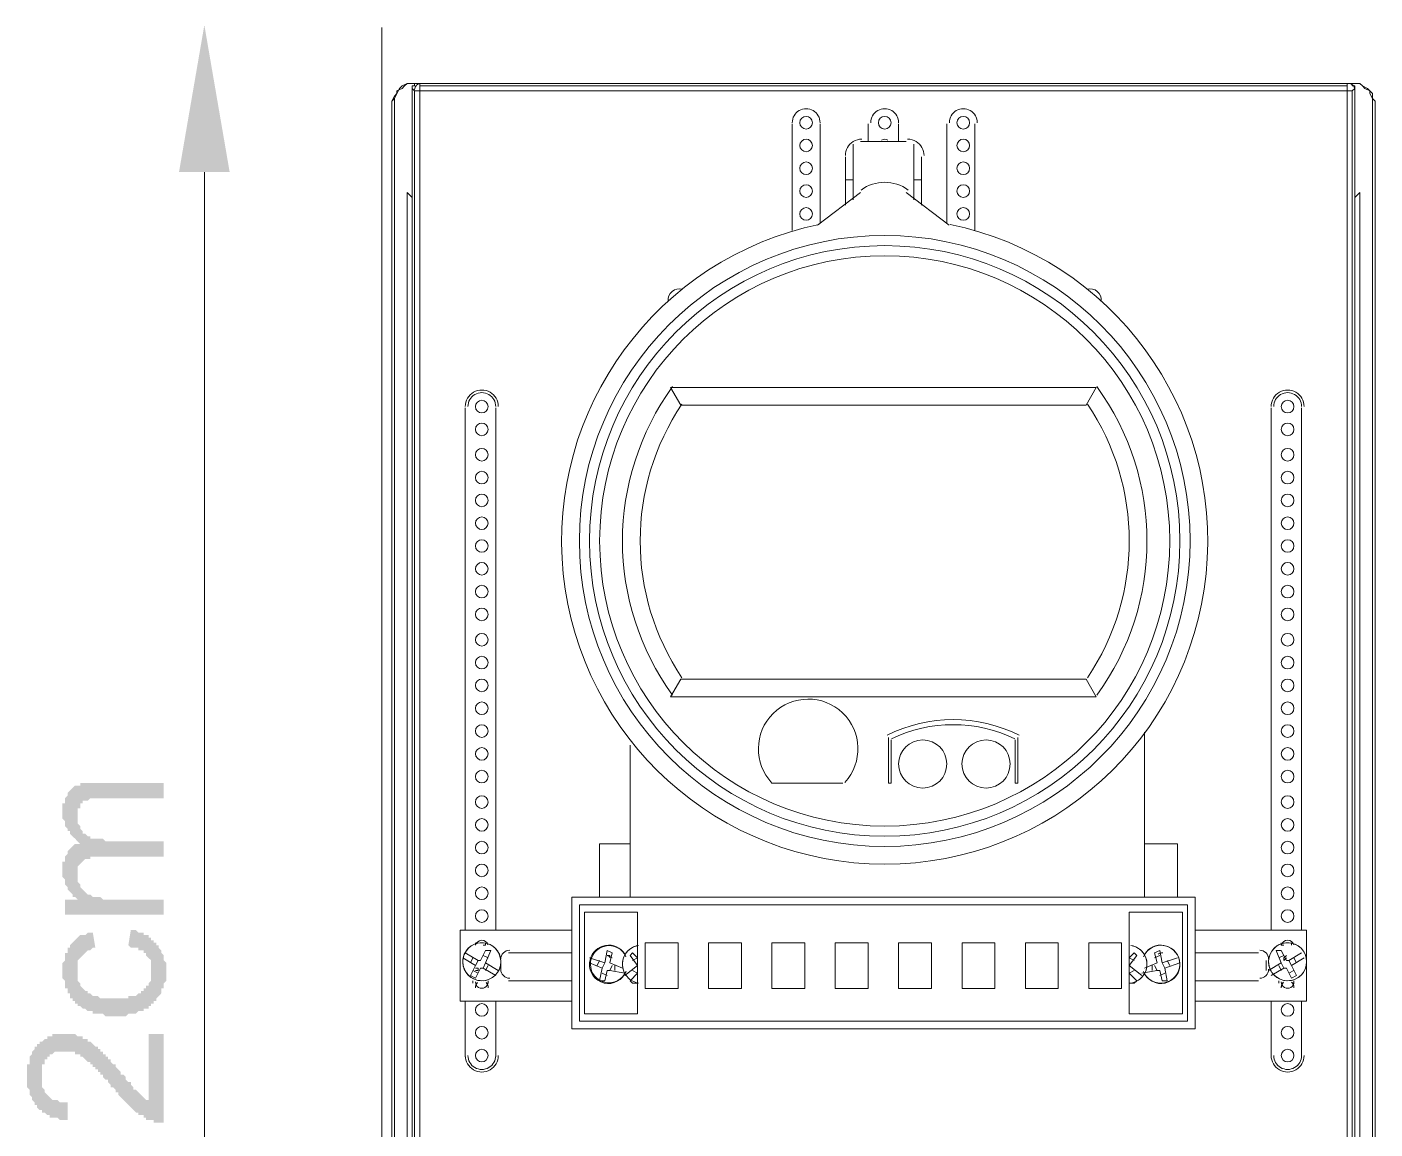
# Model space of a CAD drawing. Header units: millimetres. Extents: x -305 to 1353, y -289 to 1176.
# Drawn here: x 44.51 to 79.45, y 208 to 236.55 of the extents above; entities that cross this region are included whole.
import ezdxf

# ---------------------------------------------------------------- set-up
doc = ezdxf.new("R2010")
doc.units = ezdxf.units.MM
doc.header["$MEASUREMENT"] = 0
doc.layers.add('PDF3_0', color=7, linetype='Continuous')
doc.layers.add('PDF3_Cotas azul e laranja', color=7, linetype='Continuous', true_color=0x007eff)

msp = doc.modelspace()

# ---------------------------------------------------------------- hatches: boundary and pattern name
at = {"layer": 'PDF3_Cotas azul e laranja', "true_color": 0xff7e00, "transparency": 33554559}
for points in [[(48.06, 213.547), (45.499, 213.547), (45.499, 213.941), (45.893, 213.941), (45.827, 213.941), (45.762, 214.006), (45.762, 214.006), (45.696, 214.006), (45.696, 214.072), (45.63, 214.138), (45.63, 214.138), (45.565, 214.203), (45.565, 214.203), (45.565, 214.269), (45.565, 214.269), (45.499, 214.335), (45.499, 214.335), (45.499, 214.4), (45.499, 214.466), (45.433, 214.532), (45.433, 214.532), (45.433, 214.597), (45.433, 214.663), (45.433, 214.663), (45.433, 214.729), (45.433, 214.794), (45.433, 214.86), (45.433, 214.926), (45.499, 214.926), (45.499, 214.991), (45.499, 215.057), (45.499, 215.057), (45.565, 215.123), (45.565, 215.188), (45.565, 215.188), (45.565, 215.188), (45.63, 215.254), (45.63, 215.254), (45.696, 215.32), (45.696, 215.32), (45.762, 215.385), (45.827, 215.385), (45.827, 215.385), (45.893, 215.385), (45.827, 215.451), (45.827, 215.451), (45.762, 215.517), (45.762, 215.517), (45.696, 215.582), (45.696, 215.582), (45.63, 215.648), (45.63, 215.714), (45.565, 215.714), (45.565, 215.779), (45.565, 215.779), (45.499, 215.845), (45.499, 215.911), (45.499, 215.911), (45.499, 215.976), (45.433, 216.042), (45.433, 216.042), (45.433, 216.108), (45.433, 216.173), (45.433, 216.173), (45.433, 216.173), (45.433, 216.239), (45.433, 216.305), (45.433, 216.37), (45.433, 216.436), (45.499, 216.436), (45.499, 216.502), (45.499, 216.567), (45.499, 216.567), (45.565, 216.633), (45.565, 216.699), (45.565, 216.699), (45.63, 216.764), (45.63, 216.764), (45.63, 216.764), (45.696, 216.83), (45.696, 216.83), (45.762, 216.896), (45.762, 216.896), (45.827, 216.896), (45.893, 216.896), (45.893, 216.961), (45.959, 216.961), (46.024, 216.961), (46.024, 216.961), (46.09, 216.961), (46.156, 216.961), (46.221, 216.961), (46.287, 216.961), (46.287, 216.961), (48.06, 216.961), (48.06, 216.567), (46.418, 216.567), (46.353, 216.567), (46.353, 216.567), (46.287, 216.567), (46.221, 216.567), (46.156, 216.567), (46.156, 216.567), (46.09, 216.502), (46.09, 216.502), (46.024, 216.502), (45.959, 216.502), (45.959, 216.436), (45.893, 216.436), (45.893, 216.37), (45.893, 216.37), (45.893, 216.305), (45.827, 216.305), (45.827, 216.239), (45.827, 216.173), (45.827, 216.108), (45.827, 216.108), (45.827, 216.042), (45.827, 215.976), (45.827, 215.976), (45.827, 215.911), (45.893, 215.845), (45.893, 215.845), (45.893, 215.779), (45.959, 215.714), (45.959, 215.714), (45.959, 215.648), (46.024, 215.648), (46.024, 215.648), (46.09, 215.582), (46.09, 215.582), (46.156, 215.582), (46.156, 215.517), (46.221, 215.517), (46.287, 215.517), (46.287, 215.517), (46.353, 215.517), (46.418, 215.517), (46.484, 215.517), (46.55, 215.451), (46.55, 215.451), (48.06, 215.451), (48.06, 215.057), (46.418, 215.057), (46.353, 215.057), (46.287, 215.057), (46.221, 215.057), (46.156, 215.057), (46.156, 214.991), (46.09, 214.991), (46.024, 214.991), (46.024, 214.991), (45.959, 214.926), (45.959, 214.926), (45.959, 214.926), (45.893, 214.86), (45.893, 214.86), (45.827, 214.794), (45.827, 214.794), (45.827, 214.729), (45.827, 214.663), (45.827, 214.597), (45.827, 214.597), (45.827, 214.532), (45.827, 214.466), (45.827, 214.466), (45.827, 214.4), (45.893, 214.335), (45.893, 214.335), (45.893, 214.269), (45.893, 214.269), (45.959, 214.203), (45.959, 214.203), (46.024, 214.138), (46.024, 214.138), (46.09, 214.072), (46.156, 214.072), (46.156, 214.072), (46.221, 214.006), (46.221, 214.006), (46.287, 214.006), (46.287, 214.006), (46.353, 214.006), (46.418, 214.006), (46.418, 214.006), (46.484, 213.941), (46.55, 213.941), (46.615, 213.941), (46.681, 213.941), (46.747, 213.941), (46.747, 213.941), (48.06, 213.941)], [(47.141, 212.759), (47.206, 213.153), (47.206, 213.153), (47.272, 213.153), (47.338, 213.153), (47.403, 213.087), (47.403, 213.087), (47.469, 213.087), (47.535, 213.087), (47.535, 213.021), (47.6, 213.021), (47.666, 213.021), (47.666, 212.956), (47.732, 212.956), (47.732, 212.89), (47.797, 212.89), (47.797, 212.824), (47.863, 212.824), (47.863, 212.824), (47.863, 212.759), (47.929, 212.759), (47.929, 212.693), (47.994, 212.627), (47.994, 212.627), (47.994, 212.562), (48.06, 212.496), (48.06, 212.496), (48.06, 212.43), (48.06, 212.365), (48.06, 212.365), (48.126, 212.299), (48.126, 212.233), (48.126, 212.168), (48.126, 212.168), (48.126, 212.102), (48.126, 212.036), (48.126, 211.971), (48.126, 211.971), (48.126, 211.905), (48.126, 211.839), (48.06, 211.774), (48.06, 211.774), (48.06, 211.708), (48.06, 211.642), (47.994, 211.642), (47.994, 211.577), (47.994, 211.511), (47.994, 211.511), (47.929, 211.445), (47.929, 211.445), (47.863, 211.38), (47.863, 211.314), (47.797, 211.314), (47.797, 211.249), (47.797, 211.249), (47.732, 211.249), (47.732, 211.183), (47.666, 211.183), (47.666, 211.117), (47.6, 211.117), (47.535, 211.117), (47.535, 211.052), (47.469, 211.052), (47.469, 211.052), (47.403, 211.052), (47.338, 210.986), (47.338, 210.986), (47.272, 210.986), (47.206, 210.986), (47.141, 210.986), (47.141, 210.986), (47.075, 210.92), (47.009, 210.92), (46.944, 210.92), (46.878, 210.92), (46.812, 210.92), (46.812, 210.92), (46.747, 210.92), (46.681, 210.92), (46.615, 210.92), (46.55, 210.92), (46.55, 210.92), (46.484, 210.986), (46.418, 210.986), (46.353, 210.986), (46.353, 210.986), (46.287, 210.986), (46.221, 210.986), (46.221, 211.052), (46.156, 211.052), (46.09, 211.052), (46.09, 211.052), (46.09, 211.052), (46.024, 211.117), (45.959, 211.117), (45.959, 211.117), (45.893, 211.183), (45.827, 211.183), (45.827, 211.249), (45.762, 211.249), (45.762, 211.314), (45.696, 211.314), (45.696, 211.38), (45.63, 211.38), (45.63, 211.445), (45.63, 211.511), (45.63, 211.511), (45.565, 211.511), (45.565, 211.577), (45.565, 211.642), (45.499, 211.642), (45.499, 211.708), (45.499, 211.774), (45.499, 211.774), (45.499, 211.839), (45.433, 211.905), (45.433, 211.971), (45.433, 211.971), (45.433, 212.036), (45.433, 212.102), (45.433, 212.102), (45.433, 212.168), (45.433, 212.233), (45.433, 212.233), (45.433, 212.299), (45.499, 212.365), (45.499, 212.43), (45.499, 212.43), (45.499, 212.496), (45.499, 212.562), (45.565, 212.562), (45.565, 212.627), (45.565, 212.693), (45.63, 212.693), (45.63, 212.759), (45.63, 212.759), (45.696, 212.824), (45.696, 212.824), (45.762, 212.89), (45.762, 212.89), (45.827, 212.956), (45.827, 212.956), (45.893, 213.021), (45.959, 213.021), (45.959, 213.021), (46.024, 213.021), (46.09, 213.087), (46.09, 213.087), (46.156, 213.087), (46.221, 213.087), (46.221, 213.087), (46.287, 212.693), (46.287, 212.693), (46.221, 212.693), (46.156, 212.627), (46.09, 212.627), (46.09, 212.627), (46.024, 212.562), (46.024, 212.562), (45.959, 212.496), (45.959, 212.496), (45.959, 212.496), (45.893, 212.43), (45.893, 212.43), (45.827, 212.365), (45.827, 212.299), (45.827, 212.299), (45.827, 212.233), (45.827, 212.168), (45.827, 212.102), (45.827, 212.102), (45.827, 212.036), (45.827, 212.036), (45.827, 211.971), (45.827, 211.905), (45.827, 211.905), (45.827, 211.839), (45.893, 211.774), (45.893, 211.774), (45.893, 211.708), (45.959, 211.642), (45.959, 211.642), (46.024, 211.577), (46.024, 211.577), (46.09, 211.577), (46.09, 211.511), (46.156, 211.511), (46.156, 211.511), (46.221, 211.445), (46.221, 211.445), (46.287, 211.445), (46.353, 211.445), (46.353, 211.445), (46.418, 211.38), (46.484, 211.38), (46.55, 211.38), (46.615, 211.38), (46.615, 211.38), (46.681, 211.38), (46.747, 211.38), (46.747, 211.38), (46.812, 211.38), (46.878, 211.38), (46.944, 211.38), (47.009, 211.38), (47.075, 211.38), (47.141, 211.38), (47.141, 211.445), (47.206, 211.445), (47.272, 211.445), (47.272, 211.445), (47.338, 211.445), (47.403, 211.511), (47.403, 211.511), (47.469, 211.511), (47.469, 211.577), (47.535, 211.577), (47.535, 211.577), (47.535, 211.642), (47.6, 211.642), (47.6, 211.708), (47.666, 211.708), (47.666, 211.774), (47.666, 211.774), (47.732, 211.839), (47.732, 211.905), (47.732, 211.905), (47.732, 211.971), (47.732, 212.036), (47.732, 212.102), (47.732, 212.102), (47.732, 212.168), (47.732, 212.168), (47.732, 212.233), (47.732, 212.299), (47.732, 212.365), (47.732, 212.365), (47.666, 212.43), (47.666, 212.43), (47.6, 212.496), (47.6, 212.496), (47.6, 212.562), (47.535, 212.562), (47.535, 212.627), (47.469, 212.627), (47.403, 212.627), (47.403, 212.693), (47.338, 212.693), (47.272, 212.693), (47.272, 212.693), (47.206, 212.693), (47.141, 212.759), (47.141, 212.759)], [(47.666, 210.461), (48.06, 210.461), (48.06, 208.162), (47.994, 208.162), (47.929, 208.162), (47.929, 208.162), (47.863, 208.162), (47.797, 208.162), (47.797, 208.228), (47.732, 208.228), (47.732, 208.228), (47.666, 208.228), (47.6, 208.228), (47.6, 208.294), (47.535, 208.294), (47.535, 208.359), (47.469, 208.359), (47.403, 208.359), (47.403, 208.425), (47.338, 208.425), (47.272, 208.491), (47.272, 208.491), (47.272, 208.491), (47.206, 208.556), (47.206, 208.556), (47.141, 208.622), (47.141, 208.622), (47.075, 208.688), (47.075, 208.688), (47.009, 208.753), (47.009, 208.753), (46.944, 208.819), (46.944, 208.819), (46.878, 208.885), (46.878, 208.95), (46.812, 208.95), (46.812, 209.016), (46.747, 209.082), (46.681, 209.082), (46.681, 209.147), (46.615, 209.213), (46.615, 209.279), (46.55, 209.279), (46.484, 209.344), (46.484, 209.41), (46.418, 209.41), (46.418, 209.476), (46.353, 209.476), (46.353, 209.541), (46.287, 209.541), (46.287, 209.607), (46.221, 209.607), (46.221, 209.673), (46.156, 209.673), (46.156, 209.738), (46.09, 209.738), (46.09, 209.738), (46.024, 209.804), (46.024, 209.804), (46.024, 209.804), (45.959, 209.87), (45.893, 209.87), (45.893, 209.935), (45.827, 209.935), (45.762, 209.935), (45.762, 210.001), (45.696, 210.001), (45.63, 210.001), (45.63, 210.001), (45.565, 210.001), (45.499, 210.001), (45.499, 210.001), (45.433, 210.001), (45.368, 210.001), (45.368, 210.001), (45.302, 210.001), (45.236, 210.001), (45.236, 210.001), (45.171, 209.935), (45.105, 209.935), (45.105, 209.87), (45.039, 209.87), (45.039, 209.87), (45.039, 209.804), (44.974, 209.804), (44.974, 209.738), (44.974, 209.673), (44.908, 209.673), (44.908, 209.607), (44.908, 209.541), (44.908, 209.541), (44.908, 209.476), (44.908, 209.41), (44.908, 209.344), (44.908, 209.344), (44.908, 209.279), (44.908, 209.213), (44.908, 209.147), (44.908, 209.147), (44.908, 209.082), (44.974, 209.016), (44.974, 209.016), (44.974, 208.95), (45.039, 208.885), (45.039, 208.885), (45.039, 208.885), (45.105, 208.819), (45.105, 208.819), (45.171, 208.753), (45.236, 208.753), (45.236, 208.753), (45.302, 208.753), (45.368, 208.688), (45.368, 208.688), (45.433, 208.688), (45.499, 208.688), (45.565, 208.688), (45.565, 208.688), (45.565, 208.228), (45.499, 208.228), (45.433, 208.228), (45.368, 208.228), (45.302, 208.294), (45.302, 208.294), (45.236, 208.294), (45.171, 208.294), (45.105, 208.294), (45.105, 208.359), (45.039, 208.359), (45.039, 208.359), (44.974, 208.425), (44.908, 208.425), (44.908, 208.491), (44.842, 208.491), (44.842, 208.491), (44.777, 208.556), (44.777, 208.556), (44.777, 208.622), (44.711, 208.622), (44.711, 208.688), (44.645, 208.753), (44.645, 208.753), (44.645, 208.819), (44.645, 208.819), (44.58, 208.885), (44.58, 208.95), (44.58, 208.95), (44.58, 209.016), (44.514, 209.082), (44.514, 209.147), (44.514, 209.147), (44.514, 209.213), (44.514, 209.279), (44.514, 209.344), (44.514, 209.41), (44.514, 209.41), (44.514, 209.476), (44.514, 209.541), (44.514, 209.607), (44.514, 209.673), (44.58, 209.673), (44.58, 209.738), (44.58, 209.804), (44.58, 209.804), (44.58, 209.87), (44.645, 209.935), (44.645, 209.935), (44.645, 210.001), (44.711, 210.067), (44.711, 210.067), (44.711, 210.132), (44.777, 210.132), (44.777, 210.198), (44.777, 210.198), (44.842, 210.198), (44.842, 210.264), (44.908, 210.264), (44.974, 210.329), (44.974, 210.329), (45.039, 210.329), (45.039, 210.395), (45.105, 210.395), (45.171, 210.395), (45.171, 210.461), (45.236, 210.461), (45.302, 210.461), (45.302, 210.461), (45.368, 210.461), (45.433, 210.461), (45.499, 210.461), (45.499, 210.461), (45.565, 210.461), (45.565, 210.461), (45.63, 210.461), (45.696, 210.461), (45.762, 210.461), (45.762, 210.461), (45.827, 210.395), (45.893, 210.395), (45.893, 210.395), (45.959, 210.395), (45.959, 210.329), (46.024, 210.329), (46.09, 210.329), (46.09, 210.264), (46.156, 210.264), (46.221, 210.198), (46.221, 210.198), (46.287, 210.132), (46.287, 210.132), (46.353, 210.132), (46.353, 210.067), (46.418, 210.067), (46.418, 210.001), (46.418, 210.001), (46.484, 210.001), (46.484, 209.935), (46.55, 209.935), (46.55, 209.87), (46.615, 209.87), (46.615, 209.804), (46.681, 209.804), (46.681, 209.738), (46.747, 209.673), (46.812, 209.673), (46.812, 209.607), (46.878, 209.541), (46.878, 209.541), (46.944, 209.476), (46.944, 209.41), (47.009, 209.41), (47.075, 209.344), (47.075, 209.279), (47.141, 209.213), (47.206, 209.213), (47.206, 209.147), (47.272, 209.082), (47.272, 209.082), (47.272, 209.016), (47.338, 209.016), (47.338, 209.016), (47.403, 208.95), (47.403, 208.95), (47.403, 208.95), (47.469, 208.885), (47.469, 208.885), (47.535, 208.819), (47.535, 208.819), (47.6, 208.753), (47.666, 208.753), (47.666, 208.753)]]:
    msp.add_hatch(color=30, dxfattribs=at).paths.add_polyline_path(points)

# ---------------------------------------------------------------- linework, layer by layer
at = {"layer": 'PDF3_0', "lineweight": 5}
for points in [[(53.707, 236.53), (53.707, 184.654)], [(78.726, 235.085), (54.692, 235.085), (54.627, 235.085), (54.561, 235.085), (54.561, 235.019), (54.495, 235.019), (54.495, 234.954)], [(54.561, 235.085), (78.857, 235.085), (78.923, 235.085), (79.054, 235.085), (79.12, 235.019), (79.251, 234.954), (79.317, 234.888), (79.382, 234.822), (79.382, 234.691), (79.448, 234.625), (79.448, 234.494), (79.448, 184.917)], [(54.561, 234.888), (54.692, 234.888), (54.692, 201.53)], [(54.692, 235.085), (54.692, 235.019), (78.726, 235.019), (78.726, 235.085), (78.791, 235.085), (78.857, 235.085), (78.857, 235.019), (78.923, 235.019), (78.923, 234.954)], [(78.726, 199.56), (78.726, 234.888), (54.692, 234.888), (54.692, 235.019)], [(78.857, 234.888), (78.726, 234.888), (78.726, 235.019)], [(79.448, 234.494), (79.448, 234.625), (79.382, 234.691), (79.317, 234.822), (79.317, 234.888), (79.185, 234.954), (79.12, 235.019), (79.054, 235.085), (78.923, 235.085), (78.857, 235.085)], [(78.923, 232.13), (78.923, 234.954), (78.857, 234.888), (78.857, 199.56)], [(53.97, 234.494), (53.97, 184.917)], [(54.036, 234.691), (54.036, 184.917)], [(79.382, 234.691), (79.382, 184.917)], [(64.345, 234.034), (64.345, 231.276)], [(65.067, 231.473), (65.067, 234.034)], [(66.315, 234.034), (66.315, 233.575)], [(67.103, 233.575), (67.103, 234.034)], [(68.351, 234.034), (68.351, 231.473)], [(69.073, 231.276), (69.073, 234.034)], [(65.921, 233.509), (65.921, 232.59)], [(66.118, 233.575), (67.3, 233.575)], [(66.775, 233.575), (66.709, 233.575), (66.643, 233.575)], [(67.497, 233.509), (67.497, 232.59)], [(65.724, 233.181), (65.724, 232.59)], [(67.694, 233.181), (67.694, 232.59)], [(65.921, 232.064), (65.921, 232.59), (65.724, 232.59), (65.724, 231.933)], [(67.694, 231.933), (67.694, 232.59), (67.497, 232.59), (67.497, 232.064)], [(54.495, 186.23), (54.495, 232.13), (54.364, 232.261), (54.364, 186.23)], [(79.054, 232.261), (79.054, 186.23), (79.054, 186.033), (78.988, 185.836), (78.923, 185.705), (78.791, 185.573), (78.66, 185.442), (78.463, 185.376), (78.332, 185.311), (78.135, 185.311), (55.283, 185.311), (55.086, 185.311), (54.955, 185.376), (54.758, 185.442), (54.627, 185.573), (54.495, 185.705), (54.43, 185.836), (54.364, 186.033), (54.364, 186.23), (54.364, 232.261)], [(54.364, 232.261), (54.364, 232.261)], [(54.495, 232.13), (54.495, 232.13)], [(65.002, 231.408), (66.118, 232.261)], [(67.3, 232.261), (68.416, 231.408)], [(79.054, 186.23), (79.054, 232.261), (78.923, 232.13), (78.923, 186.23)], [(78.923, 232.13), (78.923, 232.13)], [(56.662, 226.68), (56.662, 226.68)], [(76.756, 226.68), (76.756, 226.68)], [(77.544, 226.68), (77.544, 226.68)], [(66.906, 218.078), (66.906, 216.961), (66.84, 216.961), (66.84, 218.143)], [(70.189, 218.143), (70.189, 216.961), (70.124, 216.961), (70.124, 218.078)], [(73.473, 218.275), (73.473, 214.006)], [(60.142, 214.006), (60.142, 217.946)], [(60.142, 215.385), (59.354, 215.385), (59.354, 214.006)], [(73.473, 215.385), (74.326, 215.385), (74.326, 214.006)], [(58.632, 213.153), (55.743, 213.153), (55.743, 211.314), (58.632, 211.314)], [(74.786, 211.314), (77.675, 211.314), (77.675, 213.153), (74.786, 213.153)], [(56.334, 212.759), (56.4, 212.759), (56.4, 212.824)], [(56.4, 212.759), (56.4, 212.759)], [(77.018, 212.824), (77.018, 212.759), (77.084, 212.759)], [(77.018, 212.759), (77.018, 212.759)], [(77.281, 212.759), (77.281, 212.824)], [(56.662, 211.971), (56.334, 212.168), (56.268, 212.168), (56.137, 211.905), (56.006, 211.971), (56.137, 212.233), (55.809, 212.43)], [(56.728, 212.102), (56.4, 212.299), (56.531, 212.627), (56.4, 212.627), (56.268, 212.365), (56.203, 212.365), (55.874, 212.562)], [(56.006, 212.299), (56.071, 212.43)], [(56.465, 212.43), (56.334, 212.496)], [(58.632, 212.562), (56.991, 212.562)], [(59.092, 212.43), (59.486, 212.299), (59.551, 212.627), (59.683, 212.562), (59.617, 212.299), (59.945, 212.168)], [(59.683, 212.43), (59.551, 212.496), (59.617, 212.496), (59.617, 212.43)], [(60.208, 212.365), (60.339, 212.43), (60.208, 212.562), (60.142, 212.496), (60.339, 212.233), (60.011, 211.971)], [(73.21, 212.365), (73.079, 212.43), (73.21, 212.562), (73.276, 212.496), (73.079, 212.233), (73.407, 211.971)], [(74.326, 212.43), (73.932, 212.299), (73.867, 212.627), (73.735, 212.562), (73.801, 212.299), (73.473, 212.168)], [(73.867, 212.496), (73.735, 212.43)], [(76.427, 212.562), (74.786, 212.562)], [(76.69, 212.102), (77.018, 212.299), (76.887, 212.627), (77.018, 212.627), (77.15, 212.365), (77.215, 212.365), (77.544, 212.562)], [(76.756, 211.971), (77.084, 212.168), (77.15, 212.168), (77.281, 211.905), (77.412, 211.971), (77.281, 212.233), (77.609, 212.43)], [(77.084, 212.496), (76.953, 212.43)], [(77.15, 212.43), (77.084, 212.365), (77.084, 212.43), (77.15, 212.496), (77.084, 212.43)], [(77.084, 212.43), (77.084, 212.43)], [(77.347, 212.43), (77.412, 212.299)], [(56.071, 212.102), (56.203, 212.036)], [(56.203, 212.365), (56.137, 212.233)], [(56.137, 212.233), (56.137, 212.233)], [(56.137, 212.168), (56.203, 212.168), (56.203, 212.102), (56.137, 212.102), (56.203, 212.102)], [(56.203, 212.102), (56.203, 212.102)], [(56.334, 212.168), (56.4, 212.299)], [(56.4, 212.299), (56.4, 212.299)], [(56.465, 212.233), (56.4, 212.102)], [(56.794, 212.365), (56.794, 212.102)], [(59.289, 212.233), (59.354, 212.365)], [(59.486, 212.299), (59.42, 212.168)], [(59.486, 212.299), (59.486, 212.299)], [(59.617, 212.299), (59.617, 212.299)], [(59.617, 212.102), (59.683, 212.233)], [(59.748, 212.233), (59.748, 212.102)], [(60.208, 212.102), (60.339, 212.036), (60.142, 211.839), (60.208, 211.774), (60.339, 211.774)], [(60.339, 212.233), (60.339, 212.168)], [(73.079, 212.233), (73.079, 212.233)], [(73.079, 212.168), (73.079, 212.233)], [(73.21, 212.102), (73.079, 212.036), (73.276, 211.839), (73.21, 211.774), (73.079, 211.774)], [(73.67, 212.102), (73.67, 212.233)], [(73.735, 212.233), (73.801, 212.102)], [(73.998, 212.168), (73.932, 212.299)], [(73.998, 212.168), (73.998, 212.168)], [(74.064, 212.365), (74.129, 212.233)], [(76.624, 212.102), (76.624, 212.365)], [(77.018, 212.102), (76.953, 212.233)], [(77.018, 212.299), (77.018, 212.299)], [(77.018, 212.299), (77.084, 212.168)], [(77.281, 212.233), (77.215, 212.365)], [(77.215, 212.036), (77.347, 212.102)], [(56.071, 211.839), (56.071, 211.774)], [(56.465, 211.774), (56.465, 211.839)], [(56.991, 211.839), (58.632, 211.839)], [(59.42, 212.036), (59.551, 211.971)], [(73.867, 211.971), (73.998, 212.036)], [(74.786, 211.839), (76.427, 211.839)], [(76.953, 211.839), (76.953, 211.774)], [(77.347, 211.774), (77.347, 211.839)], [(56.662, 209.87), (56.662, 209.87)]]:
    msp.add_lwpolyline(points, dxfattribs=at)
for points in [[(53.97, 234.494), (53.97, 234.625), (54.036, 234.691), (54.101, 234.822), (54.101, 234.888), (54.233, 234.954), (54.298, 235.019), (54.364, 235.085), (54.495, 235.085), (54.561, 235.085), (54.495, 235.085), (54.364, 235.085), (54.233, 235.019), (54.167, 234.954), (54.101, 234.822), (54.036, 234.757), (53.97, 234.625)], [(72.225, 227.205), (71.962, 226.746), (61.456, 226.746), (61.193, 227.205)], [(55.874, 213.153), (55.874, 226.68)], [(56.662, 226.68), (56.662, 213.153)], [(76.756, 213.153), (76.756, 226.68)], [(77.544, 226.68), (77.544, 213.153)], [(61.456, 219.654), (71.962, 219.654), (72.225, 219.194), (61.193, 219.194)], [(58.632, 210.592), (58.632, 214.006), (74.786, 214.006), (74.786, 210.592)], [(74.589, 213.809), (58.829, 213.809), (58.829, 210.789), (74.589, 210.789)], [(60.339, 213.612), (60.339, 210.986), (58.96, 210.986), (58.96, 213.612)], [(73.079, 210.986), (73.079, 213.612), (74.457, 213.612), (74.457, 210.986)], [(60.536, 211.642), (60.536, 212.824), (61.39, 212.824), (61.39, 211.642)], [(63.032, 212.824), (63.032, 211.642), (62.178, 211.642), (62.178, 212.824)], [(64.673, 211.642), (63.82, 211.642), (63.82, 212.824), (64.673, 212.824)], [(65.461, 212.824), (66.315, 212.824), (66.315, 211.642), (65.461, 211.642)], [(67.957, 212.824), (67.957, 211.642), (67.103, 211.642), (67.103, 212.824)], [(68.745, 211.642), (68.745, 212.824), (69.598, 212.824), (69.598, 211.642)], [(71.24, 211.642), (70.386, 211.642), (70.386, 212.824), (71.24, 212.824)], [(72.882, 212.824), (72.882, 211.642), (72.028, 211.642), (72.028, 212.824)], [(55.874, 209.87), (55.874, 211.314)], [(56.662, 211.314), (56.662, 209.87)], [(76.756, 209.87), (76.756, 211.314)], [(77.544, 211.314), (77.544, 209.87)]]:
    msp.add_lwpolyline(points, close=True, dxfattribs=at)
for points in [[(54.561, 186.526, 0.340424), (54.692, 186.361), (54.692, 186.493), (54.561, 186.493), (54.561, 195.555), (54.561, 234.888), (54.495, 234.954), (54.495, 232.13)], [(66.151, 233.64, 0.140594), (65.925, 233.576, 0.258799), (65.724, 233.214)], [(67.76, 233.214, 0.258753), (67.559, 233.576, 0.140404), (67.333, 233.64)], [(65.658, 216.961), (63.82, 216.961, -2.291218), (65.711, 216.977)], [(56.708, 212.054, 0.072957), (56.771, 212.183, 0.86362), (55.894, 212.61, 0.072957), (55.832, 212.481, 0.86362), (56.708, 212.054)], [(56.137, 212.824), (56.137, 212.759, -0.768935), (56.46, 212.768)], [(59.094, 212.314, -0.07325), (59.129, 212.453, -0.671252), (60.037, 212.461, 4.846854), (60.04, 212.08, -0.863665), (59.092, 212.299), (59.42, 212.168), (59.354, 211.839), (59.486, 211.839), (59.551, 212.102), (59.617, 212.102), (60.011, 212.036)], [(60.364, 211.78, -0.179017), (60.065, 211.945, -0.589021), (60.362, 212.753, 0.539876), (60.022, 212.003, 0.073301), (60.115, 211.894)], [(73.368, 211.894, 0.073301), (73.462, 212.003, 0.540092), (73.121, 212.753, -0.589122), (73.419, 211.945, -0.179301), (73.12, 211.779)], [(74.39, 212.314, 0.073242), (74.355, 212.453, 0.670836), (73.447, 212.462, -4.93259), (73.444, 212.08, 0.863597), (74.392, 212.299), (73.998, 212.168), (74.064, 211.839), (73.932, 211.839), (73.867, 212.102), (73.801, 212.102), (73.407, 212.036)], [(77.652, 212.481, 0.072957), (77.589, 212.61, 0.863582), (76.713, 212.183, 0.073266), (76.776, 212.054, 0.86362), (77.652, 212.481)], [(56.138, 211.659, -0.250139), (56.187, 211.793, 0.179636), (56.138, 211.69)], [(56.465, 211.69, 0.179636), (56.416, 211.793, -0.250139), (56.464, 211.659)], [(77.019, 211.69, -0.179543), (77.078, 211.802, 0.250139), (77.019, 211.659)], [(77.346, 211.659, 0.250139), (77.287, 211.802, -0.179358), (77.346, 211.69)]]:
    msp.add_lwpolyline(points, format="xyb", dxfattribs=at)
for centre, radius in [((64.706, 234.067), 0.164), ((64.706, 234.067), 0.164), ((66.742, 234.067), 0.164), ((66.742, 234.067), 0.164), ((68.777, 234.067), 0.164), ((68.777, 234.067), 0.164), ((64.706, 233.476), 0.164), ((64.706, 233.476), 0.164), ((68.777, 233.476), 0.164), ((68.777, 233.476), 0.164), ((64.706, 232.885), 0.164), ((64.706, 232.885), 0.164), ((68.777, 232.885), 0.164), ((68.777, 232.885), 0.164), ((64.706, 232.294), 0.164), ((64.706, 232.294), 0.164), ((68.777, 232.294), 0.164), ((68.777, 232.294), 0.164), ((64.706, 231.703), 0.164), ((64.706, 231.703), 0.164), ((68.777, 231.703), 0.164), ((68.777, 231.703), 0.164), ((66.742, 223.232), 7.913), ((66.742, 223.232), 7.65), ((66.742, 223.232), 7.387), ((56.301, 226.713), 0.164), ((56.301, 226.713), 0.164), ((77.183, 226.713), 0.164), ((77.183, 226.713), 0.164), ((56.301, 226.122), 0.164), ((56.301, 226.122), 0.164), ((77.183, 226.122), 0.164), ((77.183, 226.122), 0.164), ((56.301, 225.465), 0.164), ((56.301, 225.465), 0.164), ((77.183, 225.465), 0.164), ((77.183, 225.465), 0.164), ((56.301, 224.874), 0.164), ((56.301, 224.874), 0.164), ((77.183, 224.874), 0.164), ((77.183, 224.874), 0.164), ((56.301, 224.283), 0.164), ((56.301, 224.283), 0.164), ((77.183, 224.283), 0.164), ((77.183, 224.283), 0.164), ((56.301, 223.692), 0.164), ((56.301, 223.692), 0.164), ((77.183, 223.692), 0.164), ((77.183, 223.692), 0.164), ((56.301, 223.101), 0.164), ((56.301, 223.101), 0.164), ((77.183, 223.101), 0.164), ((77.183, 223.101), 0.164), ((56.301, 222.51), 0.164), ((56.301, 222.51), 0.164), ((77.183, 222.51), 0.164), ((77.183, 222.51), 0.164), ((56.301, 221.919), 0.164), ((56.301, 221.919), 0.164), ((77.183, 221.919), 0.164), ((77.183, 221.919), 0.164), ((56.301, 221.328), 0.164), ((56.301, 221.328), 0.164), ((77.183, 221.328), 0.164), ((77.183, 221.328), 0.164), ((56.301, 220.671), 0.164), ((56.301, 220.671), 0.164), ((77.183, 220.671), 0.164), ((77.183, 220.671), 0.164), ((56.301, 220.081), 0.164), ((56.301, 220.081), 0.164), ((77.183, 220.081), 0.164), ((77.183, 220.081), 0.164), ((56.301, 219.49), 0.164), ((56.301, 219.49), 0.164), ((77.183, 219.49), 0.164), ((77.183, 219.49), 0.164), ((56.301, 218.899), 0.164), ((56.301, 218.899), 0.164), ((77.183, 218.899), 0.164), ((77.183, 218.899), 0.164), ((56.301, 218.308), 0.164), ((56.301, 218.308), 0.164), ((77.183, 218.308), 0.164), ((77.183, 218.308), 0.164), ((67.727, 217.454), 0.624), ((69.368, 217.454), 0.624), ((56.301, 217.717), 0.164), ((56.301, 217.717), 0.164), ((77.183, 217.717), 0.164), ((77.183, 217.717), 0.164), ((56.301, 217.126), 0.164), ((56.301, 217.126), 0.164), ((77.183, 217.126), 0.164), ((77.183, 217.126), 0.164), ((56.301, 216.469), 0.164), ((56.301, 216.469), 0.164), ((77.183, 216.469), 0.164), ((77.183, 216.469), 0.164), ((56.301, 215.878), 0.164), ((56.301, 215.878), 0.164), ((77.183, 215.878), 0.164), ((77.183, 215.878), 0.164), ((56.301, 215.287), 0.164), ((56.301, 215.287), 0.164), ((77.183, 215.287), 0.164), ((77.183, 215.287), 0.164), ((56.301, 214.696), 0.164), ((56.301, 214.696), 0.164), ((77.183, 214.696), 0.164), ((77.183, 214.696), 0.164), ((56.301, 214.105), 0.164), ((56.301, 214.105), 0.164), ((77.183, 214.105), 0.164), ((77.183, 214.105), 0.164), ((56.301, 213.514), 0.164), ((56.301, 213.514), 0.164), ((77.183, 213.514), 0.164), ((77.183, 213.514), 0.164), ((56.301, 212.332), 0.493), ((77.183, 212.332), 0.493), ((56.301, 211.084), 0.164), ((56.301, 211.084), 0.164), ((77.183, 211.084), 0.164), ((77.183, 211.084), 0.164), ((56.301, 210.493), 0.164), ((56.301, 210.493), 0.164), ((77.183, 210.493), 0.164), ((77.183, 210.493), 0.164), ((56.301, 209.902), 0.164), ((56.301, 209.902), 0.164), ((77.183, 209.902), 0.164), ((77.183, 209.902), 0.164)]:
    msp.add_circle(centre, radius, dxfattribs=at)
for centre, radius, start, end in [((54.725, 234.921), 0.164, 89.9915, 180.0085), ((78.759, 234.921), 0.164, 359.9915, 90.0085), ((64.706, 234.067), 0.361, 0.0024, 180.0058), ((66.742, 234.067), 0.361, 0.0024, 180.0058), ((68.778, 234.067), 0.361, 0.0024, 180.0058), ((66.742, 233.476), 0.164, 59.0046, 120.9954), ((66.742, 231.506), 1.018, 53.1734, 126.8327), ((66.742, 223.232), 8.372, 101.6785, 78.3215), ((61.423, 229.47), 0.296, 75.9723, 184.5082), ((72.061, 229.471), 0.295, 355.4813, 104.0707), ((56.301, 226.713), 0.427, 359.9996, 180.0017), ((56.301, 226.713), 0.361, 0.0024, 180.0058), ((66.742, 223.232), 6.796, 143.9698, 216.0302), ((66.742, 223.232), 6.796, 323.9698, 36.0302), ((77.183, 226.713), 0.427, 359.9996, 180.0017), ((77.183, 226.713), 0.361, 0.0024, 180.0058), ((66.742, 223.232), 6.337, 146.0079, 213.9921), ((66.742, 223.232), 6.337, 326.0079, 33.9921), ((68.515, 214.761), 3.842, 63.5234, 116.481), ((68.515, 214.762), 3.71, 64.472, 115.5327), ((77.183, 212.726), 0.164, 14.8918, 165.1082), ((57.023, 212.398), 0.23, 89.9999, 180.0001), ((73.965, 212.267), 0.295, 93.1653, 118.0508), ((76.46, 212.398), 0.23, 359.9999, 90.0001), ((57.023, 212.135), 0.23, 179.9999, 270.0001), ((76.46, 212.135), 0.23, 269.9999, 0.0001), ((56.301, 211.807), 0.164, 179.9915, 0.0085), ((77.183, 211.807), 0.164, 179.9915, 0.0085), ((56.301, 209.902), 0.427, 179.9983, 0.0017), ((56.301, 209.902), 0.361, 179.9942, 0.0058), ((77.183, 209.902), 0.427, 179.9983, 0.0017), ((77.183, 209.902), 0.361, 179.9942, 0.0058)]:
    msp.add_arc(centre, radius, start, end, dxfattribs=at)
at = {"layer": 'PDF3_Cotas azul e laranja', "lineweight": 5}
msp.add_lwpolyline([(49.111, 232.787), (49.111, 188.463)], dxfattribs=at)
at = {"layer": 'PDF3_Cotas azul e laranja', "transparency": 33554559}
msp.add_solid([(48.454, 232.787), (49.767, 232.787), (49.111, 236.595)], dxfattribs=at)

doc.saveas('drawing.dxf')
